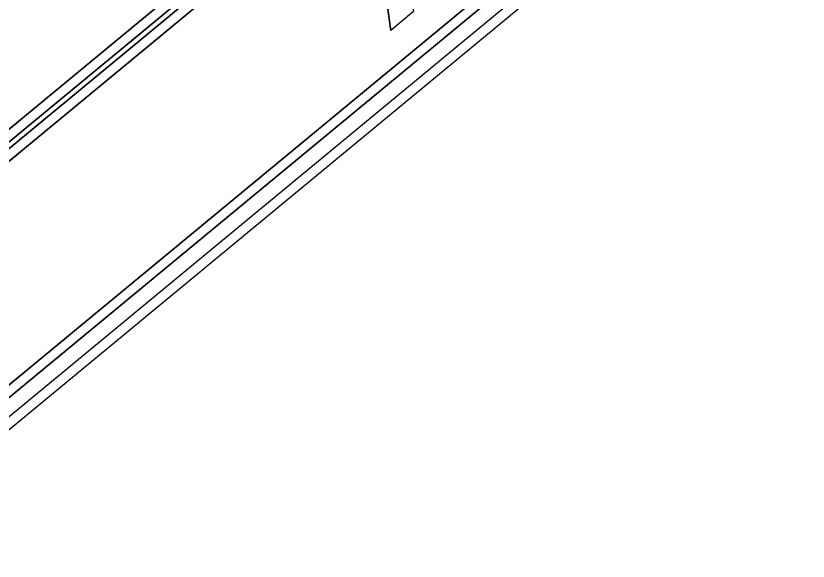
# Model space of a CAD drawing. Header units: millimetres. Extents: x -1.5 to 1.5, y -4.1 to 6.9.
# Drawn here: x 0.27 to 1.51, y -4.08 to -3.227 of the extents above; entities that cross this region are included whole.
import ezdxf

# ---------------------------------------------------------------- set-up
doc = ezdxf.new("R2010")
doc.units = ezdxf.units.MM
doc.layers.add('snow_plough', color=2, linetype='Continuous')

msp = doc.modelspace()

# ---------------------------------------------------------------- linework, layer by layer
at = {"layer": 'snow_plough'}
for points in [[(0.01, -3.61, 0.72), (0.01, -3.64, 0.79), (1.51, -2.4, 0.79), (1.51, -2.37, 0.72)], [(0.01, -4.01, 0.06), (0.01, -3.61, 0.72), (1.51, -2.37, 0.72), (1.51, -2.77, 0.06)], [(0.01, -3.63, 0.72), (0.01, -4.03, 0.06), (1.51, -2.79, 0.06), (1.51, -2.39, 0.72)], [(0.01, -3.66, 0.79), (0.01, -3.63, 0.72), (1.51, -2.39, 0.72), (1.51, -2.42, 0.79)], [(0.01, -3.64, 0.79), (0.01, -3.66, 0.79), (1.51, -2.42, 0.79), (1.51, -2.4, 0.79)], [(0.78, -2.7, 0.16), (0.82, -2.7, 0.16), (0.8927, -3.2197, 0.16), (0.8568, -3.2494, 0.16)], [(0.78, -2.7, 0.25), (0.78, -2.7, 0.16), (0.8568, -3.2494, 0.16), (0.85, -3.2005, 0.25)], [(0.01, -4.06, 0.01), (0.01, -4.01, 0.06), (1.51, -2.77, 0.06), (1.51, -2.82, 0.01)], [(0.01, -4.03, 0.06), (0.01, -4.08, 0.01), (1.51, -2.84, 0.01), (1.51, -2.79, 0.06)]]:
    msp.add_3dface(points, dxfattribs=at)

doc.saveas('drawing.dxf')
